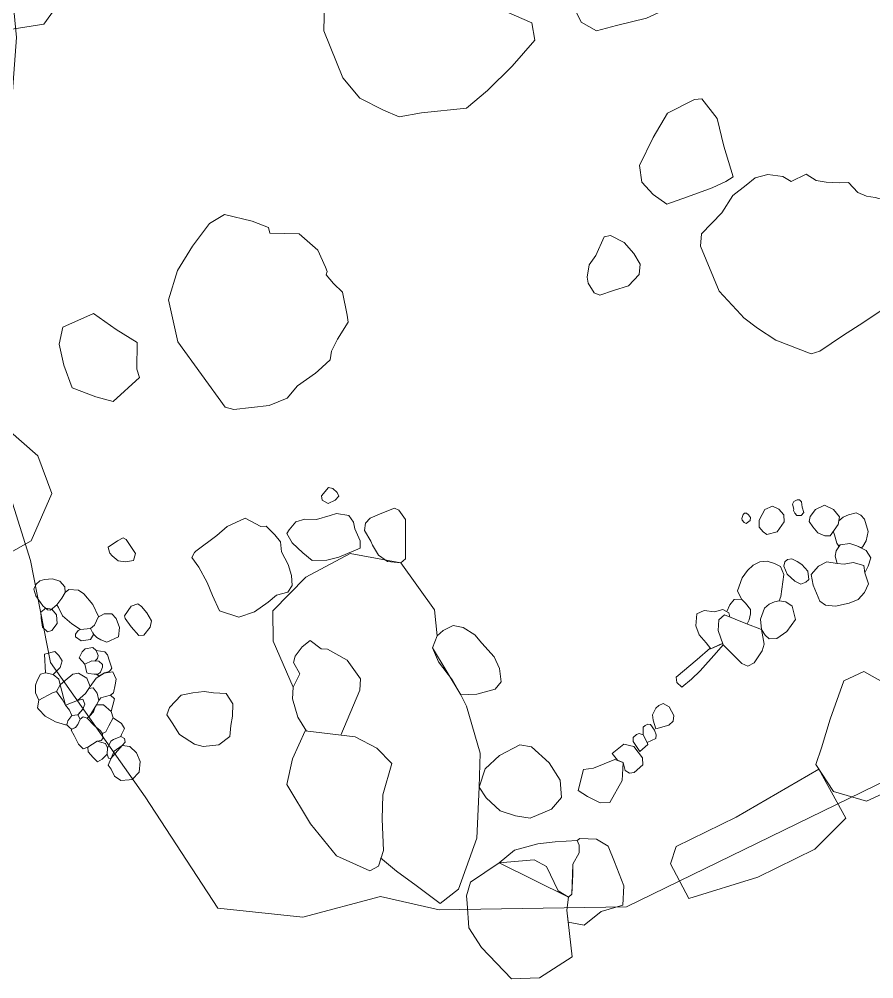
# Model space of a CAD drawing. Header units: metres. Extents: x -10443 to -4073, y -33280 to -26846.
# Drawn here: x -7334.63 to -7327.51, y -29236.74 to -29228.76 of the extents above; entities that cross this region are included whole.
import ezdxf

# ---------------------------------------------------------------- set-up
doc = ezdxf.new("R2010")
doc.units = ezdxf.units.M
doc.header["$MEASUREMENT"] = 0
doc.linetypes.add('CONTINUOUS_2', pattern=[0])
doc.layers.add('石', color=241, linetype='CONTINUOUS_2', lineweight=18)
doc.layers.add('護岸', color=241, linetype='CONTINUOUS_2', lineweight=18)

msp = doc.modelspace()

# ---------------------------------------------------------------- linework, layer by layer
at = {"layer": '石', "linetype": 'CONTINUOUS_2', "lineweight": 18, "flags": 128}
for points in [[(-7334.4217, -29228.8007), (-7334.6848, -29228.8425), (-7334.868, -29228.6384), (-7334.9715, -29228.4866), (-7335.1107, -29228.1501), (-7335.0392, -29227.8515), (-7334.8866, -29227.6638), (-7334.6587, -29227.58), (-7334.4267, -29227.6716), (-7334.2986, -29227.8385), (-7334.2669, -29228.2175), (-7334.2447, -29228.5567)], [(-7335.4886, -29231.9505), (-7334.8377, -29232.0723), (-7334.4693, -29232.3921), (-7334.3546, -29232.7058), (-7334.5253, -29233.0985), (-7334.8663, -29233.2892), (-7335.143, -29233.1158), (-7335.4837, -29232.7098), (-7335.5692, -29232.3521), (-7335.5651, -29232.1578)], [(-7334.4846, -29233.459), (-7334.4529, -29233.431), (-7334.4163, -29233.4205), (-7334.3487, -29233.4162), (-7334.2861, -29233.4334), (-7334.2452, -29233.4822), (-7334.243, -29233.5272), (-7334.2697, -29233.5753), (-7334.3126, -29233.6323), (-7334.366, -29233.6748), (-7334.3888, -29233.672), (-7334.4295, -29233.6385), (-7334.4871, -29233.5549), (-7334.5036, -29233.4996)], [(-7334.3549, -29233.666), (-7334.3161, -29233.7129), (-7334.3088, -29233.7853), (-7334.3541, -29233.8437), (-7334.3893, -29233.856), (-7334.4329, -29233.8172), (-7334.4425, -29233.742), (-7334.4458, -29233.6913), (-7334.419, -29233.6689), (-7334.4059, -29233.6579)], [(-7328.9599, -29234.1796), (-7329.031, -29234.25), (-7329.1108, -29234.3145), (-7329.1537, -29234.2761), (-7329.1585, -29234.2324), (-7328.9834, -29234.0851), (-7328.876, -29233.9918), (-7328.8701, -29233.9967), (-7328.7716, -29233.9529), (-7328.7673, -29233.9647), (-7328.8234, -29234.0263)], [(-7334.4073, -29234.1972), (-7334.4143, -29234.04), (-7334.3279, -29234.0193), (-7334.295, -29234.053), (-7334.2668, -29234.0977), (-7334.2844, -29234.1525), (-7334.3423, -29234.2097)], [(-7334.2416, -29234.4658), (-7334.1418, -29234.4264), (-7334.0752, -29234.3682), (-7334.0357, -29234.3114), (-7334.0627, -29234.2398), (-7334.1322, -29234.1992), (-7334.1803, -29234.2065), (-7334.2427, -29234.2613), (-7334.2834, -29234.2975)], [(-7327.9978, -29234.9588), (-7327.9509, -29234.8215), (-7327.8769, -29234.5828), (-7327.7631, -29234.2619), (-7327.5971, -29234.1865), (-7327.3848, -29234.3052), (-7327.1832, -29234.2179), (-7327.0452, -29234.3027), (-7326.8308, -29234.5204), (-7326.7861, -29234.801), (-7327.1962, -29235.0895), (-7327.5747, -29235.2639), (-7327.8488, -29235.1837)], [(-7334.1418, -29234.4264), (-7334.0752, -29234.3682), (-7334.0468, -29234.3273), (-7334.0091, -29234.3208), (-7333.9771, -29234.3652), (-7333.9642, -29234.4267), (-7333.9821, -29234.4615), (-7333.9993, -29234.4959), (-7334.0072, -29234.5203), (-7334.0406, -29234.5578), (-7334.0597, -29234.5738), (-7334.0926, -29234.5632), (-7334.1182, -29234.5809), (-7334.1375, -29234.5459), (-7334.097, -29234.4995), (-7334.0805, -29234.4574), (-7334.0973, -29234.4149)], [(-7334.1418, -29234.4264), (-7334.0973, -29234.4149), (-7334.0805, -29234.4574), (-7334.097, -29234.4995), (-7334.1285, -29234.5377), (-7334.1375, -29234.5459), (-7334.1877, -29234.5526), (-7334.2068, -29234.5073), (-7334.2416, -29234.4658)], [(-7333.9821, -29234.4615), (-7333.9247, -29234.4616), (-7333.8605, -29234.5184), (-7333.8446, -29234.5711), (-7333.88, -29234.6385), (-7333.9059, -29234.6862), (-7333.9322, -29234.7019), (-7333.9528, -29234.6773), (-7334.0009, -29234.6339), (-7334.0597, -29234.5738), (-7334.0406, -29234.5578)], [(-7329.3295, -29234.6636), (-7329.3511, -29234.5915), (-7329.3549, -29234.5468), (-7329.3287, -29234.4894), (-7329.3027, -29234.4676), (-7329.2675, -29234.4505), (-7329.2162, -29234.48), (-7329.1781, -29234.5507), (-7329.1851, -29234.5973), (-7329.2209, -29234.6327)], [(-7334.1182, -29234.5809), (-7334.0926, -29234.5632), (-7334.0597, -29234.5738), (-7334.0009, -29234.6339), (-7333.9528, -29234.6773), (-7333.9322, -29234.7019), (-7333.9301, -29234.7431), (-7333.9429, -29234.7591), (-7333.9775, -29234.7636), (-7334.0554, -29234.8149), (-7334.0942, -29234.8284), (-7334.1312, -29234.7893), (-7334.1694, -29234.7188), (-7334.1928, -29234.6734), (-7334.187, -29234.6646), (-7334.1564, -29234.6507), (-7334.1363, -29234.6267)], [(-7333.8446, -29234.5711), (-7333.7756, -29234.6168), (-7333.7498, -29234.6588), (-7333.7734, -29234.7093), (-7333.7798, -29234.7264), (-7333.8411, -29234.7506), (-7333.8617, -29234.7648), (-7333.8769, -29234.7953), (-7333.8919, -29234.8207), (-7333.9076, -29234.7851), (-7333.9775, -29234.7636), (-7333.9429, -29234.7591), (-7333.9301, -29234.7431), (-7333.9322, -29234.7019), (-7333.9059, -29234.6862), (-7333.88, -29234.6385)], [(-7329.4003, -29234.7761), (-7329.4333, -29234.7135), (-7329.4348, -29234.6498), (-7329.418, -29234.6346), (-7329.3934, -29234.6246), (-7329.3736, -29234.6257), (-7329.3406, -29234.6735), (-7329.3248, -29234.7134), (-7329.3273, -29234.7414)], [(-7333.7681, -29234.8016), (-7333.7446, -29234.7733), (-7333.7503, -29234.7415), (-7333.7798, -29234.7264), (-7333.8411, -29234.7506), (-7333.8617, -29234.7648), (-7333.8769, -29234.7953), (-7333.8919, -29234.8207), (-7333.8939, -29234.8726), (-7333.8815, -29234.906), (-7333.8625, -29234.9087)], [(-7329.4606, -29234.8498), (-7329.518, -29234.7687), (-7329.5178, -29234.7331), (-7329.4898, -29234.7096), (-7329.4658, -29234.7001), (-7329.4333, -29234.7135), (-7329.4003, -29234.7761), (-7329.395, -29234.7929)], [(-7333.8861, -29234.9643), (-7333.8361, -29234.8469), (-7333.7681, -29234.8016), (-7333.7059, -29234.8083), (-7333.6491, -29234.862), (-7333.6195, -29234.9338), (-7333.6273, -29235.0228), (-7333.6865, -29235.0842), (-7333.711, -29235.0859), (-7333.7794, -29235.0915), (-7333.8315, -29235.0574), (-7333.8596, -29234.9986)], [(-7329.6459, -29234.9218), (-7329.6904, -29234.8688), (-7329.5953, -29234.789), (-7329.5103, -29234.808), (-7329.4378, -29234.9039), (-7329.4371, -29234.9617), (-7329.5091, -29235.0247), (-7329.5486, -29235.0314), (-7329.5842, -29235.0081), (-7329.6, -29234.9417)], [(-7329.9736, -29235.1755), (-7329.93, -29234.9995), (-7329.8468, -29234.9894), (-7329.6693, -29234.9161), (-7329.6, -29234.9417), (-7329.6089, -29235.0925), (-7329.7114, -29235.2742), (-7329.7919, -29235.278), (-7329.8957, -29235.2256)], [(-7329.1587, -29235.6396), (-7328.6595, -29235.3972), (-7327.9719, -29234.9979), (-7327.7467, -29235.4053), (-7328.0041, -29235.6626), (-7328.4802, -29235.8968), (-7329.0533, -29236.0734), (-7329.2057, -29235.7861)], [(-7330.6307, -29235.7764), (-7330.5044, -29235.6721), (-7330.309, -29235.6184), (-7330.1668, -29235.6009), (-7329.9835, -29235.5924), (-7329.9649, -29235.6285), (-7329.9652, -29235.6939), (-7330.0179, -29235.7882), (-7330.02, -29235.8752), (-7330.0269, -29236.0362), (-7330.0551, -29236.0623)], [(-7330.0579, -29236.2697), (-7330.0691, -29236.1704), (-7330.0551, -29236.0623), (-7330.0269, -29236.0362), (-7330.0179, -29235.7882), (-7329.9652, -29235.6939), (-7329.9649, -29235.6285), (-7329.9835, -29235.5924), (-7329.9594, -29235.5754), (-7329.8218, -29235.5802), (-7329.7251, -29235.6377), (-7329.6718, -29235.7698), (-7329.5949, -29235.9668), (-7329.6034, -29236.1295), (-7329.7828, -29236.181), (-7329.9235, -29236.2956)], [(-7330.8972, -29236.1123), (-7330.8835, -29236.3182), (-7330.7795, -29236.4801), (-7330.5285, -29236.7414), (-7330.2971, -29236.7328), (-7330.0252, -29236.5576), (-7330.0691, -29236.1704), (-7330.0551, -29236.0623), (-7330.1403, -29236.0086), (-7330.2385, -29235.808), (-7330.3411, -29235.7513), (-7330.6307, -29235.7764), (-7330.8694, -29235.9366), (-7330.9027, -29236.0522)]]:
    msp.add_lwpolyline(points, close=True, dxfattribs=at)
for points in [[(-7329.8989, -29228.1256), (-7329.7605, -29228.0378), (-7329.6972, -29228.0177), (-7329.6046, -29227.9989), (-7329.4986, -29227.9736), (-7329.4265, -29227.9837), (-7329.3342, -29228.0571), (-7329.2662, -29228.099), (-7329.0641, -29228.3229), (-7328.9968, -29228.4031), (-7328.9825, -29228.5184), (-7329.0361, -29228.6034), (-7329.1744, -29228.6464), (-7329.4065, -29228.7517), (-7329.6541, -29228.8133), (-7329.8206, -29228.8564), (-7329.9489, -29228.7849), (-7330.038, -29228.6029), (-7330.0869, -29228.4884), (-7330.0673, -29228.3518), (-7330.0101, -29228.2402), (-7329.9839, -29228.1899), (-7329.8989, -29228.1256)], [(-7331.774, -29228.0783), (-7331.4233, -29228.1551), (-7331.1293, -29228.3538), (-7330.8832, -29228.5397), (-7330.6353, -29228.6709), (-7330.3603, -29228.7901), (-7330.3354, -29228.9335), (-7330.5244, -29229.1505), (-7330.7297, -29229.3545), (-7330.9039, -29229.5007), (-7331.2792, -29229.5399), (-7331.4637, -29229.5728), (-7331.5944, -29229.5181), (-7331.7903, -29229.4174), (-7331.9313, -29229.2494), (-7332.0902, -29228.8578), (-7332.0863, -29228.616), (-7331.9966, -29228.3817), (-7331.9223, -29228.2239), (-7331.8351, -29228.1508), (-7331.774, -29228.0783)], [(-7329.4638, -29229.9772), (-7329.3513, -29229.7449), (-7329.2317, -29229.542), (-7329.0064, -29229.4272), (-7328.9464, -29229.4228), (-7328.8186, -29229.5877), (-7328.7617, -29229.8157), (-7328.6842, -29230.0723), (-7328.7451, -29230.1092), (-7328.8593, -29230.1627), (-7329.0657, -29230.2369), (-7329.2364, -29230.2988), (-7329.3503, -29230.2177), (-7329.4453, -29230.1172), (-7329.4638, -29229.9772)], [(-7328.6195, -29231.2171), (-7328.8005, -29231.0226), (-7328.956, -29230.6476), (-7328.9491, -29230.5464), (-7328.7781, -29230.3711), (-7328.6867, -29230.2273), (-7328.5754, -29230.1409), (-7328.5028, -29230.08), (-7328.3964, -29230.0509), (-7328.2712, -29230.0695), (-7328.2017, -29230.1102), (-7328.0772, -29230.048), (-7327.9934, -29230.1015), (-7327.9102, -29230.1165), (-7327.7992, -29230.1223), (-7327.724, -29230.1193), (-7327.6468, -29230.2029), (-7327.5763, -29230.2322), (-7327.5024, -29230.2444), (-7327.4424, -29230.2612), (-7327.395, -29230.3134), (-7327.377, -29230.4149), (-7327.3771, -29230.5033), (-7327.4371, -29230.596), (-7327.403, -29230.7124), (-7327.3539, -29230.7878), (-7327.2085, -29230.9485), (-7327.1844, -29231.0025), (-7327.5987, -29231.2795), (-7327.7758, -29231.3928), (-7327.964, -29231.5224), (-7328.035, -29231.5431), (-7328.3287, -29231.429), (-7328.4833, -29231.329), (-7328.5969, -29231.2441), (-7328.6195, -29231.2171)], [(-7332.9179, -29230.3852), (-7332.6863, -29230.44), (-7332.5525, -29230.4921), (-7332.5394, -29230.5394), (-7332.2949, -29230.5464), (-7332.1395, -29230.681), (-7332.0777, -29230.8224), (-7332.0638, -29230.8594), (-7332.0704, -29230.8854), (-7332.0093, -29230.9582), (-7331.9352, -29231.0296), (-7331.8957, -29231.2227), (-7331.888, -29231.2806), (-7331.9763, -29231.4206), (-7332.0261, -29231.5222), (-7332.0368, -29231.5947), (-7332.137, -29231.6859), (-7332.1598, -29231.705), (-7332.3092, -29231.8092), (-7332.3969, -29231.911), (-7332.5465, -29231.9729), (-7332.8396, -29232.0068), (-7332.9129, -29231.987), (-7333.3049, -29231.4429), (-7333.3825, -29231.0945), (-7333.3092, -29230.8501), (-7333.1836, -29230.6492), (-7333.0415, -29230.4584), (-7332.9179, -29230.3852)], [(-7329.827, -29230.7264), (-7329.7575, -29230.5691), (-7329.7049, -29230.5603), (-7329.5927, -29230.6181), (-7329.5102, -29230.708), (-7329.4586, -29230.799), (-7329.466, -29230.8829), (-7329.5568, -29230.9768), (-7329.6794, -29231.0161), (-7329.7944, -29231.056), (-7329.8426, -29231.0364), (-7329.8914, -29230.9572), (-7329.8985, -29230.9066), (-7329.8819, -29230.8042), (-7329.827, -29230.7264)], [(-7334.2633, -29231.322), (-7334.0084, -29231.2088), (-7333.8181, -29231.3408), (-7333.643, -29231.4484), (-7333.648, -29231.6699), (-7333.6254, -29231.7411), (-7333.8447, -29231.941), (-7333.9883, -29231.9025), (-7334.1836, -29231.8277), (-7334.2534, -29231.6371), (-7334.293, -29231.4636), (-7334.2633, -29231.322)], [(-7331.9665, -29232.7263), (-7331.9808, -29232.6961), (-7332.0154, -29232.6623), (-7332.0513, -29232.6561), (-7332.1098, -29232.724), (-7332.1041, -29232.7617), (-7332.0538, -29232.7879), (-7331.9964, -29232.7608), (-7331.9665, -29232.7263)], [(-7328.421, -29232.8371), (-7328.3572, -29232.8102), (-7328.3038, -29232.8345), (-7328.2627, -29232.8817), (-7328.2592, -29232.94), (-7328.3195, -29233.0236), (-7328.4051, -29233.0452), (-7328.4357, -29233.0237), (-7328.4682, -29232.985), (-7328.4674, -29232.9278), (-7328.4426, -29232.8787), (-7328.421, -29232.8371)], [(-7328.1802, -29232.8358), (-7328.1907, -29232.7933), (-7328.1802, -29232.7709), (-7328.1535, -29232.7578), (-7328.1325, -29232.7591), (-7328.1168, -29232.7753), (-7328.1093, -29232.8192), (-7328.0972, -29232.8635), (-7328.1176, -29232.8879), (-7328.1546, -29232.8876), (-7328.1722, -29232.8678), (-7328.1827, -29232.8452), (-7328.1802, -29232.8358)], [(-7328.0442, -29232.8972), (-7327.9989, -29232.8388), (-7327.9257, -29232.8025), (-7327.851, -29232.8372), (-7327.8009, -29232.8988), (-7327.8116, -29232.9628), (-7327.8771, -29233.057), (-7327.9216, -29233.0582), (-7327.9809, -29233.0326), (-7328.0219, -29232.9837), (-7328.0521, -29232.9383), (-7328.0442, -29232.8972)], [(-7332.3805, -29233.0083), (-7332.3234, -29232.9416), (-7332.2483, -29232.9187), (-7332.1513, -29232.922), (-7332.0367, -29232.8872), (-7331.9855, -29232.8725), (-7331.8819, -29232.8892), (-7331.8443, -29232.9425), (-7331.8339, -29232.9998), (-7331.7887, -29233.0985), (-7331.789, -29233.16), (-7331.966, -29233.2355), (-7332.0667, -29233.2587), (-7332.1887, -29233.2621), (-7332.2663, -29233.1977), (-7332.354, -29233.1157), (-7332.3984, -29233.0375), (-7332.3805, -29233.0083)], [(-7331.6985, -29233.1029), (-7331.7533, -29233.0123), (-7331.7429, -29232.9517), (-7331.7047, -29232.9102), (-7331.6089, -29232.8699), (-7331.5027, -29232.8279), (-7331.4668, -29232.8426), (-7331.4123, -29232.9217), (-7331.41, -29233.2473), (-7331.4489, -29233.2823), (-7331.562, -29233.2712), (-7331.6368, -29233.2185), (-7331.6859, -29233.1347), (-7331.6985, -29233.1029)], [(-7328.6122, -29232.9128), (-7328.6026, -29232.881), (-7328.5902, -29232.8699), (-7328.5726, -29232.8684), (-7328.557, -29232.8812), (-7328.5396, -29232.9036), (-7328.5445, -29232.9286), (-7328.5545, -29232.9391), (-7328.577, -29232.9538), (-7328.593, -29232.9456), (-7328.6105, -29232.9281), (-7328.6122, -29232.9128)], [(-7327.8066, -29232.9327), (-7327.7687, -29232.901), (-7327.7249, -29232.8821), (-7327.6619, -29232.8648), (-7327.6226, -29232.8842), (-7327.5916, -29232.9199), (-7327.5622, -29233.0199), (-7327.5777, -29233.0999), (-7327.6062, -29233.1458), (-7327.6174, -29233.1583), (-7327.6566, -29233.1392), (-7327.714, -29233.1213), (-7327.7944, -29233.1322), (-7327.8043, -29233.1445), (-7327.823, -29233.1172), (-7327.8427, -29233.05), (-7327.8513, -29233.0185)], [(-7333.155, -29233.1846), (-7332.9821, -29233.0537), (-7332.895, -29232.9806), (-7332.7448, -29232.9111), (-7332.6142, -29232.9783), (-7332.5699, -29232.9764), (-7332.4975, -29233.05), (-7332.4505, -29233.106), (-7332.4426, -29233.1912), (-7332.3864, -29233.2961), (-7332.3598, -29233.3868), (-7332.3536, -29233.47), (-7332.3891, -29233.5245), (-7332.4837, -29233.5509), (-7332.5542, -29233.61), (-7332.6687, -29233.6884), (-7332.7975, -29233.7329), (-7332.9582, -29233.6804), (-7333.0182, -29233.5541), (-7333.0626, -29233.4464), (-7333.132, -29233.3173), (-7333.1885, -29233.2374), (-7333.1657, -29233.1971), (-7333.155, -29233.1846)], [(-7333.8855, -29233.1522), (-7333.8069, -29233.0998), (-7333.7602, -29233.0743), (-7333.7364, -29233.0878), (-7333.6571, -29233.2035), (-7333.6742, -29233.2618), (-7333.7423, -29233.2729), (-7333.8025, -29233.2648), (-7333.8513, -29233.2229), (-7333.871, -29233.2007), (-7333.8828, -29233.1667), (-7333.8855, -29233.1522)], [(-7327.8195, -29233.2876), (-7327.8347, -29233.2274), (-7327.8268, -29233.1806), (-7327.7944, -29233.1322), (-7327.714, -29233.1213), (-7327.6566, -29233.1392), (-7327.5767, -29233.1782), (-7327.5386, -29233.2405), (-7327.5601, -29233.3103), (-7327.5879, -29233.3643)], [(-7332.3457, -29234.3149), (-7332.5112, -29233.932), (-7332.5152, -29233.6809), (-7332.24, -29233.4022), (-7331.8725, -29233.2052), (-7331.4489, -29233.2823), (-7331.1697, -29233.6732), (-7331.1475, -29233.8877), (-7331.1857, -29233.9881), (-7330.9496, -29234.379), (-7330.9026, -29234.4749), (-7330.7897, -29234.8653), (-7330.7988, -29235.147), (-7330.8169, -29235.5721), (-7330.9707, -29235.9954), (-7331.124, -29236.116), (-7331.3226, -29235.9646), (-7331.4853, -29235.8466), (-7331.6182, -29235.7355)], [(-7328.6147, -29233.5851), (-7328.6493, -29233.5136), (-7328.6097, -29233.406), (-7328.5663, -29233.3466), (-7328.5185, -29233.3013), (-7328.4631, -29233.2736), (-7328.4023, -29233.2687), (-7328.3396, -29233.2873), (-7328.2905, -29233.3121), (-7328.2623, -29233.3795), (-7328.2884, -29233.5617), (-7328.3008, -29233.5982)], [(-7328.2627, -29233.3098), (-7328.2342, -29233.3755), (-7328.171, -29233.434), (-7328.1227, -29233.4579), (-7328.0795, -29233.442), (-7328.0537, -29233.4204), (-7328.0639, -29233.352), (-7328.1137, -29233.2964), (-7328.1517, -29233.2717), (-7328.1975, -29233.2489), (-7328.2313, -29233.2537), (-7328.2543, -29233.273), (-7328.2627, -29233.3098)], [(-7327.9636, -29233.6017), (-7328.0186, -29233.4688), (-7328.0362, -29233.3776), (-7327.9738, -29233.3087), (-7327.9041, -29233.2738), (-7327.8195, -29233.2876), (-7327.7624, -29233.2939), (-7327.6855, -29233.2789), (-7327.5967, -29233.3033), (-7327.5879, -29233.3643), (-7327.5587, -29233.4552), (-7327.5908, -29233.5293), (-7327.6433, -29233.5875), (-7327.719, -29233.618), (-7327.8326, -29233.6427), (-7327.9152, -29233.6342), (-7327.9636, -29233.6017)], [(-7334.243, -29233.5272), (-7334.2115, -29233.5026), (-7334.1319, -29233.5084), (-7334.0868, -29233.5397), (-7334.0133, -29233.6281), (-7333.9646, -29233.7269), (-7333.9983, -29233.7997), (-7334.0332, -29233.8274), (-7334.1168, -29233.8363), (-7334.1871, -29233.79), (-7334.2649, -29233.7234), (-7334.2989, -29233.6529), (-7334.3126, -29233.6323)], [(-7328.7376, -29233.6877), (-7328.7138, -29233.6308), (-7328.6757, -29233.5863), (-7328.6162, -29233.5835), (-7328.5816, -29233.6173), (-7328.54, -29233.6694), (-7328.5398, -29233.7058), (-7328.5523, -29233.7571), (-7328.5678, -29233.7896)], [(-7328.45, -29233.8374), (-7328.4563, -29233.751), (-7328.4244, -29233.6593), (-7328.3861, -29233.625), (-7328.3413, -29233.6073), (-7328.3008, -29233.5982), (-7328.2454, -29233.6055), (-7328.1941, -29233.643), (-7328.1651, -29233.7517), (-7328.2389, -29233.8529), (-7328.3208, -29233.9106), (-7328.386, -29233.9135), (-7328.4175, -29233.8834), (-7328.45, -29233.8374)], [(-7333.749, -29233.7218), (-7333.695, -29233.642), (-7333.6396, -29233.6237), (-7333.6074, -29233.6454), (-7333.5625, -29233.6988), (-7333.5239, -29233.7654), (-7333.5351, -29233.8157), (-7333.5888, -29233.8827), (-7333.6309, -29233.885), (-7333.6948, -29233.8145), (-7333.7442, -29233.7444), (-7333.749, -29233.7218)], [(-7328.7128, -29233.7317), (-7328.7209, -29233.6971), (-7328.7697, -29233.6698), (-7328.8392, -29233.688), (-7328.9255, -29233.6779), (-7328.9869, -29233.7059), (-7328.9944, -29233.8064), (-7328.9687, -29233.8792), (-7328.9105, -29233.9458), (-7328.8701, -29233.9967), (-7328.7965, -29233.9608), (-7328.7716, -29233.9529)], [(-7333.9675, -29233.7332), (-7333.9194, -29233.7065), (-7333.855, -29233.7058), (-7333.8174, -29233.7456), (-7333.7899, -29233.8209), (-7333.7994, -29233.8969), (-7333.8961, -29233.9414), (-7333.9469, -29233.9233), (-7333.9799, -29233.9039), (-7334.0053, -29233.8778), (-7334.0126, -29233.8646)], [(-7328.6129, -29234.1178), (-7328.7673, -29233.9647), (-7328.8107, -29233.8456), (-7328.8041, -29233.7552), (-7328.7557, -29233.7146), (-7328.5787, -29233.7852), (-7328.45, -29233.8374), (-7328.4272, -29233.9573), (-7328.4436, -29234.0135), (-7328.5101, -29234.114), (-7328.5624, -29234.1415), (-7328.6129, -29234.1178)], [(-7334.0332, -29233.8274), (-7334.0059, -29233.8767), (-7334.0309, -29233.9181), (-7334.0724, -29233.9247), (-7334.1089, -29233.9318), (-7334.1562, -29233.8961), (-7334.1577, -29233.8737), (-7334.1345, -29233.8433), (-7334.1168, -29233.8363)], [(-7331.1857, -29233.9881), (-7331.1475, -29233.8877), (-7331.0989, -29233.8445), (-7331.0158, -29233.8031), (-7330.9314, -29233.8194), (-7330.833, -29233.8806), (-7330.7763, -29233.9509), (-7330.6736, -29234.0649), (-7330.6293, -29234.1598), (-7330.6148, -29234.2725), (-7330.665, -29234.3335), (-7330.8186, -29234.3751), (-7330.9496, -29234.379), (-7331.0198, -29234.2589), (-7331.1359, -29234.1065), (-7331.1857, -29233.9881)], [(-7331.9505, -29234.7149), (-7331.7907, -29234.3416), (-7331.7861, -29234.246), (-7331.8955, -29234.0903), (-7332.0606, -29234.0003), (-7332.1129, -29233.997), (-7332.2055, -29233.9287), (-7332.2715, -29233.9793), (-7332.3283, -29234.0576), (-7332.3431, -29234.1101), (-7332.2899, -29234.2044), (-7332.3457, -29234.3149), (-7332.3504, -29234.4131), (-7332.306, -29234.5643), (-7332.2341, -29234.6812)], [(-7334.0799, -29234.1234), (-7334.1268, -29234.071), (-7334.1011, -29234.0212), (-7334.0759, -29233.9969), (-7334.0134, -29233.9853), (-7333.9857, -29234.0108), (-7333.9688, -29234.0515), (-7333.9736, -29234.0776), (-7333.9952, -29234.0987)], [(-7333.9857, -29234.0108), (-7333.9137, -29234.0209), (-7333.8921, -29234.0467), (-7333.8754, -29234.0998), (-7333.8555, -29234.1577), (-7333.8668, -29234.1742), (-7333.8771, -29234.1851), (-7333.9157, -29234.1956), (-7333.963, -29234.2252), (-7333.9833, -29234.2066)], [(-7334.0627, -29234.1955), (-7334.0795, -29234.1232), (-7334.0208, -29234.0976), (-7333.9621, -29234.1001), (-7333.9337, -29234.1265), (-7333.9322, -29234.1489), (-7333.9495, -29234.1901), (-7333.9672, -29234.2065), (-7334.0031, -29234.2067), (-7334.0498, -29234.2035), (-7334.0627, -29234.1955)], [(-7334.315, -29234.3531), (-7334.2834, -29234.2975), (-7334.2957, -29234.2491), (-7334.3423, -29234.2097), (-7334.4073, -29234.1972), (-7334.447, -29234.2086), (-7334.4771, -29234.26), (-7334.4896, -29234.2988), (-7334.4902, -29234.3642), (-7334.4608, -29234.4236)], [(-7334.0357, -29234.3114), (-7333.986, -29234.2397), (-7333.9196, -29234.1981), (-7333.8471, -29234.189), (-7333.8191, -29234.2504), (-7333.8257, -29234.296), (-7333.8418, -29234.3638), (-7333.8665, -29234.3821)], [(-7334.474, -29234.4865), (-7334.4608, -29234.4236), (-7334.3478, -29234.3617), (-7334.315, -29234.3531), (-7334.2658, -29234.4202), (-7334.2416, -29234.4658), (-7334.2068, -29234.5073), (-7334.1877, -29234.5526), (-7334.2211, -29234.597), (-7334.229, -29234.6297), (-7334.2406, -29234.6299), (-7334.3241, -29234.6034), (-7334.4098, -29234.5575), (-7334.4627, -29234.5029), (-7334.474, -29234.4865)], [(-7333.8605, -29234.5184), (-7333.8334, -29234.4132), (-7333.8665, -29234.3821), (-7333.9085, -29234.3938), (-7333.9455, -29234.4059), (-7333.9642, -29234.4267)], [(-7333.3745, -29234.4837), (-7333.2773, -29234.3833), (-7333.1819, -29234.3622), (-7333.0863, -29234.3526), (-7333.0076, -29234.362), (-7332.9045, -29234.3698), (-7332.8467, -29234.4556), (-7332.8517, -29234.5563), (-7332.8637, -29234.6347), (-7332.8731, -29234.7274), (-7332.9636, -29234.7964), (-7333.0956, -29234.8105), (-7333.168, -29234.7888), (-7333.2917, -29234.7088), (-7333.3523, -29234.6112), (-7333.3965, -29234.5446), (-7333.3745, -29234.4837)], [(-7334.1877, -29234.5526), (-7334.1375, -29234.5459), (-7334.1182, -29234.5809), (-7334.1363, -29234.6267), (-7334.155, -29234.6495), (-7334.187, -29234.6646), (-7334.2042, -29234.6554), (-7334.229, -29234.6297)], [(-7332.2459, -29234.6798), (-7331.8308, -29234.7291), (-7331.6487, -29234.8228), (-7331.5258, -29234.9503), (-7331.6006, -29235.2119), (-7331.6054, -29235.4147), (-7331.5936, -29235.6752), (-7331.6353, -29235.8056), (-7331.7077, -29235.8425), (-7331.9866, -29235.7187), (-7332.2012, -29235.4534), (-7332.3973, -29235.1249), (-7332.3528, -29234.9126), (-7332.2459, -29234.6798)], [(-7334.0554, -29234.8149), (-7333.9775, -29234.7636), (-7333.9076, -29234.7851), (-7333.8919, -29234.8207), (-7333.8939, -29234.8726), (-7333.9344, -29234.916), (-7333.9729, -29234.9357), (-7334.0109, -29234.9017), (-7334.0511, -29234.8537), (-7334.0554, -29234.8149)], [(-7330.7988, -29235.147), (-7330.747, -29234.994), (-7330.6298, -29234.8851), (-7330.4606, -29234.7961), (-7330.3621, -29234.8124), (-7330.216, -29234.9443), (-7330.123, -29235.0889), (-7330.1125, -29235.2321), (-7330.196, -29235.3305), (-7330.3736, -29235.4053), (-7330.495, -29235.387), (-7330.6238, -29235.343), (-7330.7392, -29235.2349), (-7330.7988, -29235.147)]]:
    msp.add_lwpolyline(points, dxfattribs=at)
at = {"layer": '護岸', "lineweight": 18, "flags": 128}
msp.add_lwpolyline([(-7320.6075, -29189.7847), (-7314.5937, -29192.1516), (-7312.4776, -29193.0893), (-7311.9426, -29193.4853, 0.118487), (-7312.0342, -29195.0455), (-7312.3822, -29195.3375, 0.307861), (-7313.1965, -29196.7622), (-7313.6245, -29197.4135), (-7313.72, -29197.4896, 0.21943), (-7314.6813, -29199.1941), (-7314.7179, -29199.8179), (-7314.4389, -29200.6216), (-7314.605, -29201.1893, 0.208621), (-7314.8416, -29202.7638), (-7314.596, -29203.6335), (-7314.6124, -29204.2431), (-7314.7954, -29204.5943, -0.201585), (-7315.8398, -29205.9958), (-7316.0009, -29205.9847), (-7316.6546, -29207.1027), (-7316.3372, -29208.2932, 0.220758), (-7317.5128, -29209.4444), (-7318.4953, -29209.4122), (-7318.7173, -29209.6973), (-7318.9735, -29210.3735), (-7320.1669, -29210.09), (-7322.3641, -29216.4926), (-7322.4262, -29217.7143), (-7323.2499, -29219.1605), (-7323.4151, -29221.254), (-7322.6893, -29222.0535), (-7321.4576, -29222.2912), (-7320.6606, -29222.8222), (-7320.7241, -29223.3944), (-7320.3402, -29224.045), (-7320.8566, -29226.6802), (-7320.5698, -29226.9337), (-7320.0859, -29227.3926), (-7319.4616, -29228.3987), (-7319.7103, -29230.0148), (-7320.8644, -29231.5299), (-7321.2886, -29232.2318), (-7320.8234, -29232.904), (-7321.6318, -29233.2364), (-7322.8065, -29233.4561), (-7323.6879, -29233.7014), (-7324.0905, -29234.3111), (-7325.4419, -29235.3215), (-7326.4138, -29234.605), (-7329.5714, -29236.1426), (-7331.1318, -29236.1667), (-7331.6197, -29236.0574), (-7332.2662, -29236.2293), (-7332.9718, -29236.1541), (-7333.576, -29235.2279), (-7334.365, -29234.1109), (-7334.5327, -29233.2632), (-7334.8904, -29232.1301), (-7334.6493, -29228.9131), (-7334.7974, -29227.3819), (-7333.4157, -29225.3542), (-7332.3284, -29224.5297), (-7331.6977, -29224.6923), (-7331.1619, -29224.8199), (-7329.9913, -29224.6445), (-7328.9398, -29224.7724), (-7328.5119, -29224.8636), (-7328.1362, -29224.4605), (-7327.3755, -29224.8436), (-7326.2422, -29224.1754), (-7326.425, -29222.6814), (-7327.1136, -29221.6448), (-7326.9404, -29220.7911), (-7327.6775, -29220.2071), (-7327.7332, -29219.5125), (-7329.0486, -29218.2688), (-7330.0808, -29217.6276), (-7330.3187, -29216.8141), (-7331.1371, -29216.3394), (-7330.9294, -29215.3991), (-7330.2765, -29215.1039), (-7330.2574, -29214.0665), (-7329.6889, -29213.3698), (-7329.2811, -29212.5993), (-7329.2782, -29211.883), (-7328.6297, -29211.0918), (-7328.3422, -29209.6479), (-7328.4886, -29208.8648), (-7328.7971, -29208.8985), (-7328.3974, -29208.1293), (-7327.4347, -29207.8461), (-7326.2907, -29207.1432), (-7325.7055, -29206.5972), (-7324.5705, -29204.2721), (-7324.0165, -29203.1262), (-7323.1498, -29201.0702), (-7323.0541, -29200.0389), (-7323.4568, -29199.6455), (-7323.5197, -29198.6721), (-7323.1843, -29198.5293), (-7323.2179, -29197.1468), (-7323.2031, -29195.3918), (-7322.9095, -29193.7489), (-7322.8006, -29193.4381), (-7322.1114, -29192.0256), (-7322.2293, -29190.8293), (-7320.6075, -29189.7847)], format="xyb", dxfattribs=at)

doc.saveas('drawing.dxf')
